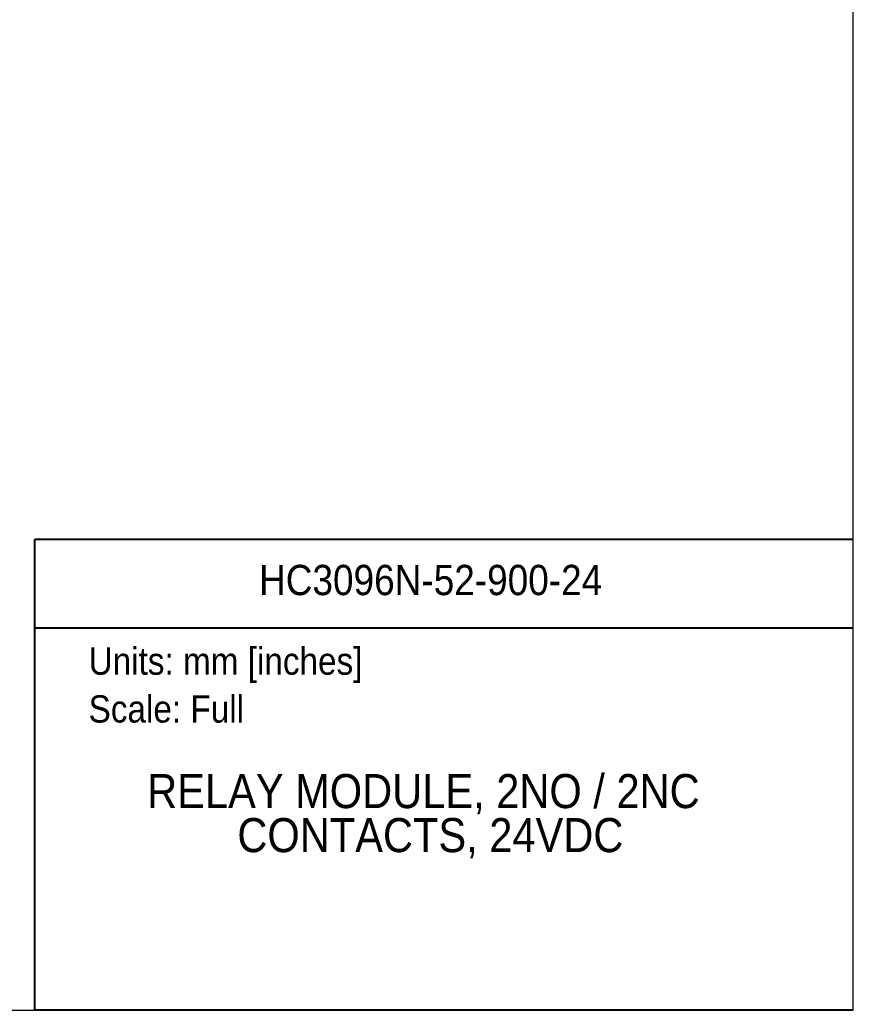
# Model space of a CAD drawing. Header units: millimetres. Extents: x 0 to 432, y 0 to 279.
# Drawn here: x 315.4 to 431.8, y 0 to 138.3 of the extents above; entities that cross this region are included whole.
import ezdxf
from ezdxf.enums import TextEntityAlignment as Align

# ---------------------------------------------------------------- set-up
doc = ezdxf.new("R2010")
doc.units = ezdxf.units.MM
doc.linetypes.add('SLD-Solid', pattern=[0])
doc.layers.add('TEXT', color=140, linetype='SLD-Solid', lineweight=25)
doc.styles.add('SLDTEXTSTYLE0', font='GOTHIC.TTF', dxfattribs={"width": 0.913})

# ---------------------------------------------------------------- blocks, each defined once
blk = doc.blocks.new('Block1')
at = {"color": 140, "linetype": 'SLD-Solid', "lineweight": 18}
blk.add_line((431.8, 0), (431.8, 65.76), dxfattribs=at)
at = {"layer": 'TEXT'}
for p, q in [((431.8, 65.76), (317.5, 65.76)), ((317.5, 0), (317.5, 65.76)), ((317.5, 53.39), (431.8, 53.39)), ((431.8, 0), (317.5, 0))]:
    blk.add_line(p, q, dxfattribs=at)
at = {"layer": 'TEXT', "color": 140, "char_height": 3.81, "attachment_point": 1, "style": 'SLDTEXTSTYLE0'}
for s, insert in [('Units: mm [inches]', (324.99, 50.67)), ('Scale: Full', (324.99, 43.99))]:
    blk.add_mtext(s, dxfattribs=dict(at, insert=insert))
at = {"layer": 'TEXT', "color": 140, "style": 'SLDTEXTSTYLE0', "width": 0.913}
for tag, height, p in [('AUTOATTR0', 4.23, (348.8, 56.71)), ('AUTOATTR1_0', 4.76, (333.17, 26.8)), ('AUTOATTR1_1', 4.76, (345.77, 20.65))]:
    blk.add_attdef(tag, text='', height=height, dxfattribs=at).set_placement(p, align=Align.BOTTOM_LEFT)

msp = doc.modelspace()

# ---------------------------------------------------------------- linework, layer by layer
at = {"color": 7, "linetype": 'SLD-Solid', "lineweight": 18}
for p, q in [((431.8, 0), (431.8, 279.4)), ((0, 0), (431.8, 0))]:
    msp.add_line(p, q, dxfattribs=at)

# ---------------------------------------------------------------- block references
at = {"color": 7, "linetype": 'Continuous'}
msp.add_blockref('Block1', (0, 0), dxfattribs=at).add_auto_attribs({'AUTOATTR0': 'HC3096N-52-900-24', 'AUTOATTR1_0': 'RELAY MODULE, 2NO / 2NC ', 'AUTOATTR1_1': 'CONTACTS, 24VDC'})

doc.saveas('drawing.dxf')
